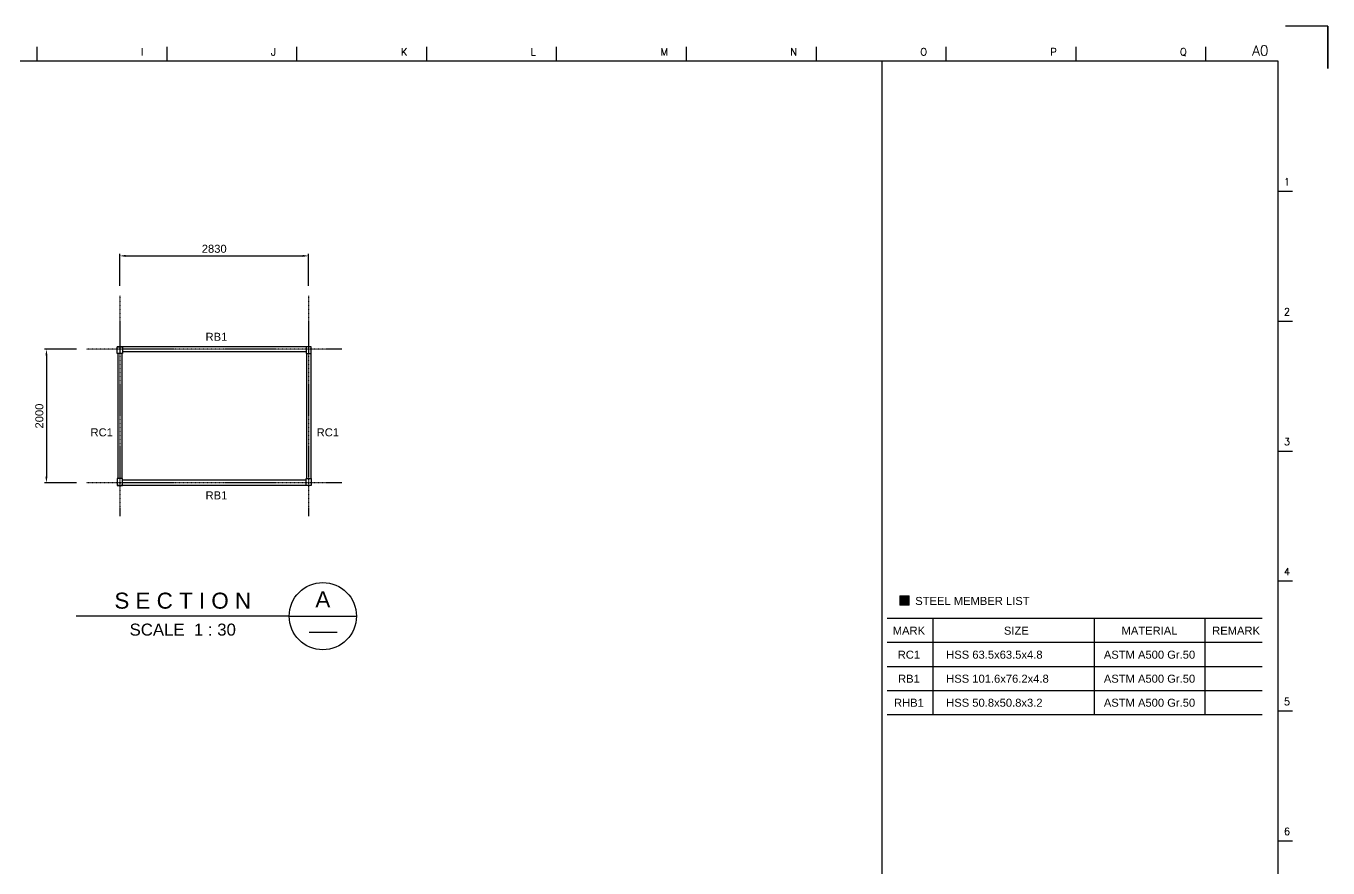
# Model space of a CAD drawing. Header units: millimetres. Extents: x 376548 to 485787, y -156716 to -17718.
# Drawn here: x 392702 to 412218, y -144101 to -131486 of the extents above; entities that cross this region are included whole.
import ezdxf
from ezdxf.enums import TextEntityAlignment as Align

# ---------------------------------------------------------------- set-up
doc = ezdxf.new("R2010")
doc.units = ezdxf.units.MM
doc.header["$LTSCALE"] = 2
doc.linetypes.add('CENTER', pattern=[2, 1.25, -0.25, 0.25, -0.25])
doc.layers.get('Defpoints').update_dxf_attribs({"color": 250})
for name, color, linetype in [('C_CEN', 1, 'CENTER'), ('C_DIM', 7, 'Continuous'), ('C_GIRDER', 2, 'Continuous'), ('C_TEXT_01', 2, 'Continuous'), ('SYM', 7, 'Continuous'), ('TAN-TIT', 30, 'Continuous'), ('TITLE', 7, 'Continuous')]:
    doc.layers.add(name, color=color, linetype=linetype)
doc.layers.add('TEXT', color=3, linetype='Continuous', lineweight=0)
doc.styles.add('Arial', font='arial.ttf')
doc.styles.add('COM', font='COMPLEX', dxfattribs={"height": 5})
doc.dimstyles.new('일반도면_0030', dxfattribs={"dimtxt": 120, "dimasz": 90, "dimexe": 30, "dimexo": 150, "dimgap": 45, "dimtad": 1, "dimdec": 0, "dimzin": 0, "dimdsep": 46, "dimtxsty": 'Arial', "dimcen": -150, "dimclrd": 7, "dimclre": 7, "dimclrt": 2, "dimadec": 8, "dimazin": 0, "dimtfac": 1, "dimtdec": 0, "dimtix": 1, "dimtmove": 2, "dimatfit": 3, "dimfxl": 1, "dimtolj": 1, "dimtzin": 0, "dimarcsym": 0})

# ---------------------------------------------------------------- blocks, each defined once
blk = doc.blocks.new('*D180')
at = {"layer": 'C_DIM', "color": 7, "lineweight": -2}
for p, q in [((393458, -136330), (392978, -136330)), ((393008, -136420), (393008, -138240)), ((393458, -138330), (392978, -138330))]:
    blk.add_line(p, q, dxfattribs=at)
at = {"layer": 'C_DIM', "color": 7}
for points in [[(392993, -136420), (393023, -136420), (393008, -136330)], [(392993, -138240), (393023, -138240), (393008, -138330)]]:
    blk.add_solid(points, dxfattribs=at)
at = {"layer": 'Defpoints', "color": 0}
for p in [(393608, -136330), (393008, -138330), (393608, -138330)]:
    blk.add_point(p, dxfattribs=at)
at = {"layer": 'C_DIM', "color": 2, "insert": (392902, -137330), "char_height": 120, "attachment_point": 5, "rotation": 90, "style": 'Arial'}
blk.add_mtext('\\A1;2000', dxfattribs=at)
blk = doc.blocks.new('*D181')
at = {"layer": 'C_DIM', "color": 7, "lineweight": -2}
for p, q in [((394108, -135380), (394108, -134900)), ((394198, -134930), (396848, -134930)), ((396938, -135380), (396938, -134900))]:
    blk.add_line(p, q, dxfattribs=at)
at = {"layer": 'C_DIM', "color": 7}
for points in [[(394198, -134915), (394198, -134945), (394108, -134930)], [(396848, -134915), (396848, -134945), (396938, -134930)]]:
    blk.add_solid(points, dxfattribs=at)
at = {"layer": 'Defpoints', "color": 0}
for p in [(396938, -134930), (394108, -135530), (396938, -135530)]:
    blk.add_point(p, dxfattribs=at)
at = {"layer": 'C_DIM', "color": 2, "insert": (395523, -134824), "char_height": 120, "attachment_point": 5, "style": 'Arial'}
blk.add_mtext('\\A1;2830', dxfattribs=at)
blk = doc.blocks.new('BORDER')
at = {"layer": 'TAN-TIT', "linetype": 'Continuous'}
for p, q in [((23780, 16820), (23356, 16820)), ((23780, 16396), (23780, 16820)), ((23780, 16820), (23780, 16396))]:
    blk.add_line(p, q, dxfattribs=at)
at = {"layer": 'TAN-TIT'}
for p, q in [((10881, 16468), (10881, 16612)), ((12178, 16468), (12178, 16612)), ((13476, 16468), (13476, 16612)), ((14774, 16468), (14774, 16612)), ((16072, 16468), (16072, 16612)), ((17370, 16468), (17370, 16612)), ((18668, 16468), (18668, 16612)), ((19966, 16468), (19966, 16612)), ((21263, 16468), (21263, 16612)), ((22561, 16468), (22561, 16612)), ((23282, 16468), (498, 16468)), ((19324, 4632), (19324, 16468)), ((23282, 352), (23282, 16468)), ((23282, 15170), (23427, 15170)), ((23282, 13872), (23427, 13872)), ((23282, 12574), (23427, 12574)), ((23282, 11277), (23427, 11277)), ((23282, 9979), (23427, 9979)), ((23282, 8681), (23427, 8681))]:
    blk.add_line(p, q, dxfattribs=at)
at = {"layer": 'TAN-TIT', "style": 'COM'}
for s, height, p in [('I', 72.1, (11919, 16526)), ('J', 72.1, (13217, 16526)), ('K', 72.1, (14515, 16526)), ('L', 72.1, (15812, 16526)), ('M', 72.1, (17110, 16526)), ('N', 72.1, (18408, 16526)), ('O', 72.1, (19706, 16526)), ('P', 72.1, (21004, 16526)), ('Q', 72.1, (22302, 16526)), ('A0', 100, (23023, 16526)), ('1', 72.1, (23340, 15228)), ('2', 72.1, (23340, 13930)), ('3', 72.1, (23340, 12632)), ('4', 72.1, (23340, 11334)), ('5', 72.1, (23340, 10036)), ('6', 72.1, (23340, 8739))]:
    blk.add_text(s, height=height, dxfattribs=at).set_placement(p)

msp = doc.modelspace()

# ---------------------------------------------------------------- hatches: boundary and pattern name
at = {"layer": 'C_TEXT_01'}
h = msp.add_hatch(color=256, dxfattribs=at)
h.dxf.hatch_style = 1
h.paths.add_polyline_path([(405940.7, -140025.3), (405800.7, -140025.3), (405800.7, -140165.3), (405940.7, -140165.3)])

# ---------------------------------------------------------------- linework, layer by layer
at = {"layer": 'C_CEN'}
for p, q in [((394107.8, -135530.1), (394107.8, -138830.1)), ((396937.8, -135530.1), (396937.8, -138830.1)), ((397437.8, -136330.1), (393607.8, -136330.1)), ((397437.8, -136330.1), (393607.8, -136330.1)), ((397437.8, -138330.1), (393607.8, -138330.1))]:
    msp.add_line(p, q, dxfattribs=at)
at = {"layer": 'C_GIRDER'}
for p, q in [((396899.7, -136292), (394069.7, -136292)), ((394076.1, -136393.6), (394076.1, -138266.6)), ((394139.6, -136393.6), (394139.6, -138266.6)), ((396899.7, -136368.2), (394145.9, -136368.2)), ((396906.1, -136393.6), (396906.1, -138266.6)), ((396969.6, -136393.6), (396969.6, -138266.6)), ((396899.7, -138368.2), (394069.7, -138368.2)), ((396899.7, -138292), (394145.9, -138292))]:
    msp.add_line(p, q, dxfattribs=at)
for points in [[(394069.7, -136292), (394145.9, -136292), (394145.9, -136393.6), (394069.7, -136393.6)], [(396975.9, -136292), (396899.7, -136292), (396899.7, -136393.6), (396975.9, -136393.6)], [(394069.7, -138368.2), (394145.9, -138368.2), (394145.9, -138266.6), (394069.7, -138266.6)], [(396975.9, -138368.2), (396899.7, -138368.2), (396899.7, -138266.6), (396975.9, -138266.6)]]:
    msp.add_lwpolyline(points, close=True, dxfattribs=at)
at = {"layer": 'SYM', "color": 7, "linetype": 'Continuous'}
for p, q in [((411233.4, -140365.3), (405609.5, -140365.3)), ((411233.4, -140725.3), (405609.5, -140725.3)), ((411233.4, -141805.3), (405609.5, -141805.3))]:
    msp.add_line(p, q, dxfattribs=at)
at = {"layer": 'SYM', "color": 6, "linetype": 'Continuous'}
for p, q in [((406295.7, -140365.3), (406295.7, -141805.3)), ((408713.4, -140365.3), (408713.4, -141805.3)), ((410373.4, -140365.3), (410373.4, -141805.3)), ((411233.4, -141085.3), (405609.5, -141085.3)), ((411233.4, -141445.3), (405609.5, -141445.3))]:
    msp.add_line(p, q, dxfattribs=at)
at = {"layer": 'TEXT'}
msp.add_lwpolyline([(405800.7, -140165.3), (405940.7, -140165.3), (405940.7, -140025.3), (405800.7, -140025.3)], close=True, dxfattribs=at)
at = {"layer": 'TITLE', "color": 1, "linetype": 'Continuous'}
msp.add_line((396647.3, -140327.9), (393455.3, -140327.9), dxfattribs=at)
msp.add_lwpolyline([(396647.3, -140327.9), (397655.3, -140327.9)], dxfattribs=at)
at = {"layer": 'TITLE', "color": 2, "linetype": 'Continuous'}
msp.add_lwpolyline([(396944.8, -140567.4), (397363.7, -140567.4)], dxfattribs=at)
at = {"layer": 'TITLE', "color": 1, "linetype": 'Continuous'}
msp.add_circle((397151.3, -140327.9), 504, dxfattribs=at)

# ---------------------------------------------------------------- block references
at = {"xscale": 1.5, "yscale": 1.5, "zscale": 1.5}
msp.add_blockref('BORDER', (376548.4, -156716.1), dxfattribs=at)

# ---------------------------------------------------------------- texts
at = {"layer": 'C_TEXT_01', "style": 'Arial'}
for s, p in [('RB1', (395393.7, -136202.2)), ('RC1', (393669.2, -137634.1)), ('RC1', (397058.7, -137634.1)), ('RB1', (395393.7, -138578.4)), ('STEEL MEMBER LIST', (406031.7, -140160.2))]:
    msp.add_text(s, height=120, dxfattribs=at).set_placement(p)
for s, p in [('MARK', (405936.8, -140545.3)), ('SIZE', (407547.2, -140545.3)), ('MATERIAL', (409543.4, -140545.3)), ('REMARK', (410841.2, -140545.3)), ('RC1', (405936.8, -140905.3)), ('ASTM A500 Gr.50', (409543.4, -140905.3)), ('RB1', (405936.8, -141265.3)), ('ASTM A500 Gr.50', (409543.4, -141265.3)), ('RHB1', (405936.8, -141625.3)), ('ASTM A500 Gr.50', (409543.4, -141625.3))]:
    msp.add_text(s, height=120, dxfattribs=at).set_placement(p, align=Align.MIDDLE_CENTER)
for s, p in [('HSS 63.5x63.5x4.8', (406495.7, -140905.3)), ('HSS 101.6x76.2x4.8', (406495.7, -141265.3)), ('HSS 50.8x50.8x3.2', (406495.7, -141625.3))]:
    msp.add_text(s, height=120, dxfattribs=at).set_placement(p, align=Align.MIDDLE_LEFT)
at = {"layer": 'TITLE', "color": 3, "ltscale": 10, "style": 'Arial'}
msp.add_text('S E C T I O N', height=240, dxfattribs=at).set_placement((395051.3, -140215.9), align=Align.CENTER)
at = {"layer": 'TITLE', "color": 2, "ltscale": 10, "style": 'Arial'}
msp.add_text('A', height=240, dxfattribs=at).set_placement((397151.2, -140075.9), align=Align.MIDDLE)
at = {"layer": 'TITLE', "color": 2, "linetype": 'Continuous', "style": 'Arial'}
msp.add_text('SCALE  1 : 30', height=180, dxfattribs=at).set_placement((395051.4, -140439.9), align=Align.TOP_CENTER)

# ---------------------------------------------------------------- dimensions: what is measured, and where the dimension line sits
at = {"layer": 'C_DIM'}
dim = msp.add_linear_dim(base=(396937.8, -134930.1), p1=(394107.8, -135530.1), p2=(396937.8, -135530.1), dimstyle='일반도면_0030', dxfattribs=at)
dim.commit()
dim.dimension.update_dxf_attribs({"geometry": '*D181', "text_midpoint": (395522.8, -134823.8)})
dim = msp.add_aligned_dim(p1=(393607.8, -136330.1), p2=(393607.8, -138330.1), distance=-600, dimstyle='일반도면_0030', dxfattribs=at)
dim.commit()
dim.dimension.update_dxf_attribs({"geometry": '*D180', "text_midpoint": (392901.5, -137330.1)})

doc.saveas('drawing.dxf')
